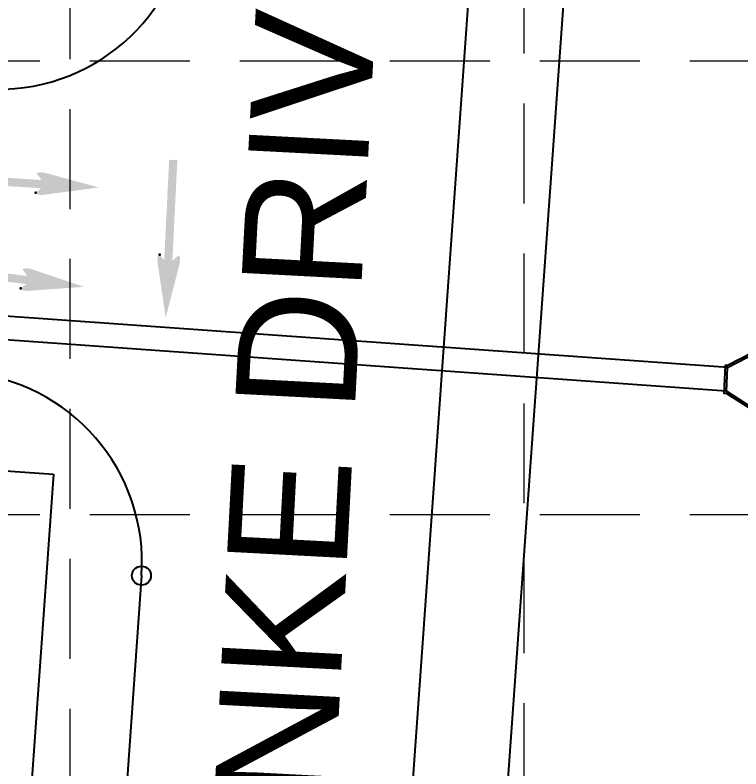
# Model space of a CAD drawing. Header units: feet. Extents: x 7707 to 9528, y 2602 to 5512.
# Drawn here: x 9202.6 to 9275.2, y 4395.1 to 4470.5 of the extents above; entities that cross this region are included whole.
import ezdxf
from ezdxf.enums import TextEntityAlignment as Align

# ---------------------------------------------------------------- set-up
doc = ezdxf.new("R2010")
doc.units = ezdxf.units.FT
doc.header["$LTSCALE"] = 0.4
doc.header["$MEASUREMENT"] = 0
doc.linetypes.add('HIDDEN', pattern=[0.375, 0.25, -0.125])
for name, color, linetype in [('grid', 254, 'HIDDEN'), ('LOT NUM', 7, 'Continuous'), ('PAVING', 7, 'Continuous'), ('ROW', 7, 'Continuous'), ('STORM', 7, 'Continuous'), ('STORM INLET', 7, 'Continuous')]:
    doc.layers.add(name, color=color, linetype=linetype)
doc.styles.get("Standard").update_dxf_attribs({"font": 'ARIAL.TTF'})

msp = doc.modelspace()

# ---------------------------------------------------------------- hatches: boundary and pattern name
at = {"layer": 'PAVING', "linetype": 'Continuous', "lineweight": 30}
h = msp.add_hatch(color=256, dxfattribs=at)
edge = h.paths.add_edge_path()
edge.add_line((9218.973, 4446.431), (9218.371, 4445.94))
edge.add_line((9218.371, 4445.94), (9218.868, 4455.982))
edge.add_line((9218.868, 4455.982), (9218.051, 4456.019))
edge.add_line((9218.051, 4456.019), (9217.554, 4445.98))
edge.add_line((9217.554, 4445.98), (9217.105, 4446.512))
edge.add_line((9217.105, 4446.512), (9217.104, 4446.513))
edge.add_ellipse((9217.034, 4446.008), major_axis=(0.026, 0.531), ratio=0.285714, start_angle=342.81733, end_angle=484.72693)
edge.add_line((9216.894, 4445.711), (9216.895, 4445.712))
edge.add_line((9216.895, 4445.712), (9217.703, 4440.22))
edge.add_line((9217.703, 4440.22), (9219.092, 4445.6))
edge.add_line((9219.092, 4445.6), (9219.093, 4445.598))
edge.add_ellipse((9218.985, 4445.915), major_axis=(0.026, 0.531), ratio=0.285714, start_angle=234.16847, end_angle=374.49672)
edge.add_line((9218.972, 4446.432), (9218.973, 4446.431))
edge.add_line((9218.973, 4446.431), (9218.973, 4446.431))
h = msp.add_hatch(color=256, dxfattribs=at)
edge = h.paths.add_edge_path()
edge.add_line((9204.818, 4454.603), (9205.302, 4453.994))
edge.add_line((9205.302, 4453.994), (9195.267, 4454.621))
edge.add_line((9195.267, 4454.621), (9195.22, 4453.806))
edge.add_line((9195.22, 4453.806), (9205.251, 4453.178))
edge.add_line((9205.251, 4453.178), (9204.713, 4452.736))
edge.add_line((9204.713, 4452.736), (9204.712, 4452.735))
edge.add_ellipse((9205.217, 4452.658), major_axis=(-0.531, 0.033), ratio=0.285714, start_angle=342.81733, end_angle=484.72693)
edge.add_line((9205.511, 4452.514), (9205.51, 4452.515))
edge.add_line((9205.51, 4452.515), (9211.012, 4453.252))
edge.add_line((9211.012, 4453.252), (9205.651, 4454.71))
edge.add_line((9205.651, 4454.71), (9205.653, 4454.711))
edge.add_ellipse((9205.334, 4454.608), major_axis=(-0.531, 0.033), ratio=0.285714, start_angle=234.16847, end_angle=374.49672)
edge.add_line((9204.818, 4454.602), (9204.818, 4454.603))
edge.add_line((9204.818, 4454.603), (9204.818, 4454.603))
h = msp.add_hatch(color=256, dxfattribs=at)
edge = h.paths.add_edge_path()
edge.add_line((9203.413, 4445.033), (9203.859, 4444.396))
edge.add_line((9203.859, 4444.396), (9193.88, 4445.629))
edge.add_line((9193.88, 4445.629), (9193.784, 4444.818))
edge.add_line((9193.784, 4444.818), (9203.759, 4443.585))
edge.add_line((9203.759, 4443.585), (9203.195, 4443.176))
edge.add_line((9203.195, 4443.176), (9203.194, 4443.175))
edge.add_ellipse((9203.693, 4443.068), major_axis=(-0.528, 0.065), ratio=0.285714, start_angle=342.81733, end_angle=484.72693)
edge.add_line((9203.979, 4442.906), (9203.978, 4442.907))
edge.add_line((9203.978, 4442.907), (9209.514, 4443.31))
edge.add_line((9209.514, 4443.31), (9204.251, 4445.09))
edge.add_line((9204.251, 4445.09), (9204.253, 4445.091))
edge.add_ellipse((9203.929, 4445.007), major_axis=(-0.528, 0.065), ratio=0.285714, start_angle=234.16847, end_angle=374.49672)
edge.add_line((9203.413, 4445.032), (9203.413, 4445.033))
edge.add_line((9203.413, 4445.033), (9203.413, 4445.033))

# ---------------------------------------------------------------- linework, layer by layer
at = {"layer": 'grid', "color": 252, "linetype": 'HIDDEN', "lineweight": 0, "ltscale": 100}
for p, q in [((9208.21, 2831.095), (9208.109, 5465.722)), ((9253.65, 2831.651), (9253.508, 5465.722)), ((7755.132, 4465.921), (9480.304, 4465.921)), ((7755.132, 4420.521), (9480.304, 4420.521))]:
    msp.add_line(p, q, dxfattribs=at)
at = {"layer": 'PAVING'}
for p, q in [((9251.689, 4524.513), (9194.385, 3719.049)), ((9215.284, 4414.413), (9209.337, 4330.819))]:
    msp.add_line(p, q, dxfattribs=at)
msp.add_circle((9215.284, 4414.413), 0.95, dxfattribs=at)
for centre, start, end in [((9201.051, 4482.094), 265.93064, 355.93064), ((9196.332, 4415.761), 355.93064, 85.93064)]:
    msp.add_arc(centre, 19, start, end, dxfattribs=at)
at = {"layer": 'PAVING', "linetype": 'Continuous', "lineweight": 30}
for p in [(9204.713, 4452.736), (9217.105, 4446.512), (9203.195, 4443.176)]:
    msp.add_point(p, dxfattribs=at)
at = {"layer": 'ROW'}
for p, q in [((9261.165, 4523.839), (9203.861, 3718.374)), ((8581.063, 4469.058), (9206.482, 4424.563)), ((9206.482, 4424.563), (9199.066, 4320.327))]:
    msp.add_line(p, q, dxfattribs=at)
at = {"layer": 'STORM', "color": 5}
for p, q in [((9273.91, 4435.243), (9197.702, 4440.664)), ((9273.741, 4432.874), (9186.591, 4439.074))]:
    msp.add_line(p, q, dxfattribs=at)
at = {"layer": 'STORM INLET', "color": 5, "flags": 128}
msp.add_lwpolyline([(9277.701, 4437.222), (9277.71, 4437.417), (9273.889, 4435.44), (9273.664, 4435.45), (9273.537, 4432.687), (9273.762, 4432.677), (9277.385, 4430.357), (9277.394, 4430.552), (9273.771, 4432.872), (9273.88, 4435.245), (9277.701, 4437.222), (9277.394, 4430.552)], dxfattribs=at)

# ---------------------------------------------------------------- texts
at = {"layer": 'LOT NUM', "color": 7}
msp.add_text('WENKE DRIVE', height=12, rotation=86.98925, dxfattribs=at).set_placement((9227.134, 4364.896), align=Align.MIDDLE_LEFT)

doc.saveas('drawing.dxf')
